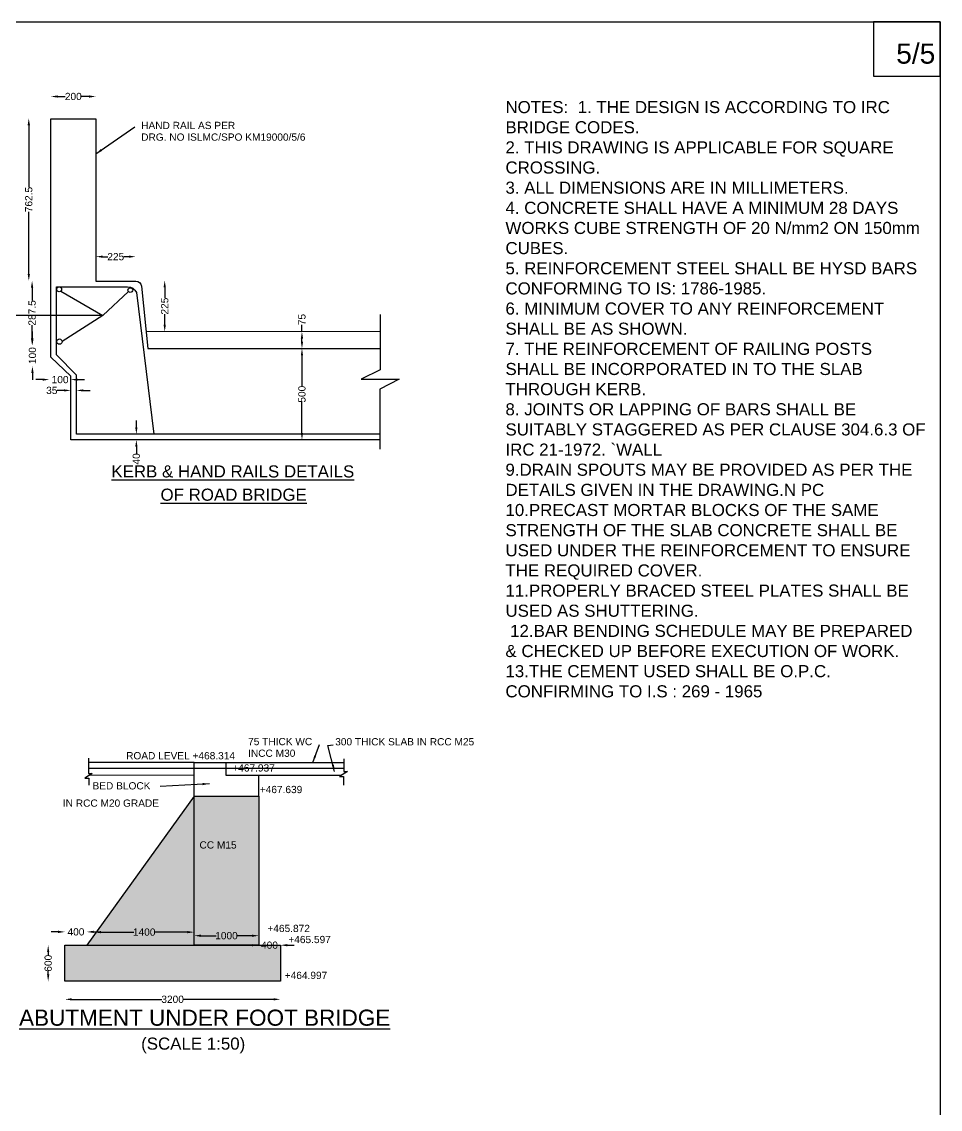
# Model space of a CAD drawing. Header units: millimetres. Extents: x 1695847 to 1734077, y 45592544 to 45618440.
# Drawn here: x 1722673 to 1734077, y 45604942 to 45618440 of the extents above; entities that cross this region are included whole.
import ezdxf

# ---------------------------------------------------------------- set-up
doc = ezdxf.new("R2010")
doc.units = ezdxf.units.MM
doc.header["$MEASUREMENT"] = 0
for name, color, linetype in [('DIMENSIONS', 7, 'Continuous'), ('DRAWING', 2, 'Continuous'), ('TEXT', 7, 'Continuous')]:
    doc.layers.add(name, color=color, linetype=linetype)
doc.styles.get("Standard").update_dxf_attribs({"font": 'arial.ttf', "height": 90})
doc.dimstyles.get("Standard").update_dxf_attribs({"dimtxt": 100, "dimasz": 85, "dimexe": 0.18, "dimexo": 0.0625, "dimgap": 0.09, "dimtad": 0, "dimdec": 0, "dimzin": 0, "dimdsep": 46, "dimtxsty": 'Standard', "dimcen": 0.09, "dimse1": 1, "dimse2": 1, "dimadec": 0, "dimazin": 0, "dimtfac": 1, "dimtdec": 0, "dimtofl": 0, "dimtmove": 0, "dimatfit": 3, "dimfxl": 0, "dimtolj": 1, "dimtzin": 0, "dimarcsym": 0})

# ---------------------------------------------------------------- blocks, each defined once
blk = doc.blocks.new('*D59')
at = {"layer": 'Defpoints', "color": 0, "transparency": 16777216}
for p in [(1723001, 45606978), (1723209, 45606978), (1723209, 45606530)]:
    blk.add_point(p, dxfattribs=at)
at = {"layer": 'DIMENSIONS', "color": 0, "lineweight": -2, "transparency": 16777216}
for p, q in [((1723001, 45606893), (1723001, 45606854)), ((1723001, 45606615), (1723001, 45606654))]:
    blk.add_line(p, q, dxfattribs=at)
at = {"layer": 'DIMENSIONS', "color": 0, "transparency": 16777216}
for points in [[(1722987, 45606893), (1723015, 45606893), (1723001, 45606978)], [(1722987, 45606615), (1723015, 45606615), (1723001, 45606530)]]:
    blk.add_solid(points, dxfattribs=at)
at = {"layer": 'DIMENSIONS', "color": 0, "transparency": 16777216, "insert": (1723001, 45606754), "char_height": 90, "attachment_point": 5, "rotation": 90}
blk.add_mtext('\\A1;600', dxfattribs=at)
blk = doc.blocks.new('*D60')
at = {"layer": 'Defpoints', "color": 0, "transparency": 16777216}
for p in [(1723209, 45606530), (1725884, 45606530), (1725884, 45606306)]:
    blk.add_point(p, dxfattribs=at)
at = {"layer": 'DIMENSIONS', "color": 0, "lineweight": -2, "transparency": 16777216}
for p, q in [((1723294, 45606306), (1724412, 45606306)), ((1725799, 45606306), (1724681, 45606306))]:
    blk.add_line(p, q, dxfattribs=at)
at = {"layer": 'DIMENSIONS', "color": 0, "transparency": 16777216}
for points in [[(1723294, 45606320), (1723294, 45606292), (1723209, 45606306)], [(1725799, 45606320), (1725799, 45606292), (1725884, 45606306)]]:
    blk.add_solid(points, dxfattribs=at)
at = {"layer": 'DIMENSIONS', "color": 0, "transparency": 16777216, "insert": (1724546, 45606306), "char_height": 90, "attachment_point": 5}
blk.add_mtext('\\A1;3200', dxfattribs=at)
blk = doc.blocks.new('*D61')
at = {"layer": 'Defpoints', "color": 0, "transparency": 16777216}
for p in [(1725615, 45606978), (1725615, 45606978), (1725884, 45606978)]:
    blk.add_point(p, dxfattribs=at)
at = {"layer": 'DIMENSIONS', "color": 0, "lineweight": -2, "transparency": 16777216}
for p, q in [((1725530, 45606978), (1725445, 45606978)), ((1725969, 45606978), (1726054, 45606978))]:
    blk.add_line(p, q, dxfattribs=at)
at = {"layer": 'DIMENSIONS', "color": 0, "transparency": 16777216}
for points in [[(1725530, 45606992), (1725530, 45606964), (1725615, 45606978)], [(1725969, 45606992), (1725969, 45606964), (1725884, 45606978)]]:
    blk.add_solid(points, dxfattribs=at)
at = {"layer": 'DIMENSIONS', "color": 0, "transparency": 16777216, "insert": (1725749, 45606978), "char_height": 90, "attachment_point": 5}
blk.add_mtext('\\A1;400', dxfattribs=at)
blk = doc.blocks.new('*D62')
at = {"layer": 'Defpoints', "color": 0, "transparency": 16777216}
for p in [(1724815, 45607096), (1724815, 45607096), (1725615, 45607096)]:
    blk.add_point(p, dxfattribs=at)
at = {"layer": 'DIMENSIONS', "color": 0, "lineweight": -2, "transparency": 16777216}
for p, q in [((1724900, 45607096), (1725085, 45607096)), ((1725530, 45607096), (1725345, 45607096))]:
    blk.add_line(p, q, dxfattribs=at)
at = {"layer": 'DIMENSIONS', "color": 0, "transparency": 16777216}
for points in [[(1724900, 45607110), (1724900, 45607081), (1724815, 45607096)], [(1725530, 45607110), (1725530, 45607081), (1725615, 45607096)]]:
    blk.add_solid(points, dxfattribs=at)
at = {"layer": 'DIMENSIONS', "color": 0, "transparency": 16777216, "insert": (1725215, 45607096), "char_height": 90, "attachment_point": 5}
blk.add_mtext('\\A1;1000', dxfattribs=at)
blk = doc.blocks.new('*D63')
at = {"layer": 'Defpoints', "color": 0, "transparency": 16777216}
for p in [(1723570, 45607140), (1723570, 45607100), (1724815, 45607096)]:
    blk.add_point(p, dxfattribs=at)
at = {"layer": 'DIMENSIONS', "color": 0, "lineweight": -2, "transparency": 16777216}
for p, q in [((1723655, 45607140), (1724063, 45607140)), ((1724730, 45607140), (1724323, 45607140))]:
    blk.add_line(p, q, dxfattribs=at)
at = {"layer": 'DIMENSIONS', "color": 0, "transparency": 16777216}
for points in [[(1723655, 45607154), (1723655, 45607126), (1723570, 45607140)], [(1724730, 45607154), (1724730, 45607126), (1724815, 45607140)]]:
    blk.add_solid(points, dxfattribs=at)
at = {"layer": 'DIMENSIONS', "color": 0, "transparency": 16777216, "insert": (1724193, 45607140), "char_height": 90, "attachment_point": 5}
blk.add_mtext('\\A1;1400', dxfattribs=at)
blk = doc.blocks.new('*D64')
at = {"layer": 'Defpoints', "color": 0, "transparency": 16777216}
for p in [(1723209, 45607143), (1723209, 45606978), (1723482, 45606978)]:
    blk.add_point(p, dxfattribs=at)
at = {"layer": 'DIMENSIONS', "color": 0, "lineweight": -2, "transparency": 16777216}
for p, q in [((1723124, 45607143), (1723039, 45607143)), ((1723567, 45607143), (1723652, 45607143))]:
    blk.add_line(p, q, dxfattribs=at)
at = {"layer": 'DIMENSIONS', "color": 0, "transparency": 16777216}
for points in [[(1723124, 45607158), (1723124, 45607129), (1723209, 45607143)], [(1723567, 45607158), (1723567, 45607129), (1723482, 45607143)]]:
    blk.add_solid(points, dxfattribs=at)
at = {"layer": 'DIMENSIONS', "color": 0, "transparency": 16777216, "insert": (1723346, 45607143), "char_height": 90, "attachment_point": 5}
blk.add_mtext('\\A1;400', dxfattribs=at)
blk = doc.blocks.new('*D113')
at = {"layer": 'Defpoints', "color": 0, "transparency": 16777216}
for p in [(1723281, 45613864), (1723281, 45613730), (1723354, 45613730)]:
    blk.add_point(p, dxfattribs=at)
at = {"layer": 'DIMENSIONS', "color": 0, "lineweight": -2, "transparency": 16777216}
for p, q in [((1723196, 45613864), (1723111, 45613864)), ((1723439, 45613864), (1723524, 45613864))]:
    blk.add_line(p, q, dxfattribs=at)
at = {"layer": 'DIMENSIONS', "color": 0, "transparency": 16777216}
for points in [[(1723196, 45613878), (1723196, 45613850), (1723281, 45613864)], [(1723439, 45613878), (1723439, 45613850), (1723354, 45613864)]]:
    blk.add_solid(points, dxfattribs=at)
at = {"layer": 'DIMENSIONS', "color": 0, "transparency": 16777216, "insert": (1723046, 45613864), "char_height": 90, "attachment_point": 5}
blk.add_mtext('\\A1;35', dxfattribs=at)
blk = doc.blocks.new('*D114')
at = {"layer": 'Defpoints', "color": 0, "transparency": 16777216}
for p in [(1723016, 45613998), (1723016, 45613978), (1723281, 45613967)]:
    blk.add_point(p, dxfattribs=at)
at = {"layer": 'DIMENSIONS', "color": 0, "lineweight": -2, "transparency": 16777216}
for p, q in [((1722931, 45613998), (1722846, 45613998)), ((1723366, 45613998), (1723451, 45613998))]:
    blk.add_line(p, q, dxfattribs=at)
at = {"layer": 'DIMENSIONS', "color": 0, "transparency": 16777216}
for points in [[(1722931, 45614012), (1722931, 45613984), (1723016, 45613998)], [(1723366, 45614012), (1723366, 45613984), (1723281, 45613998)]]:
    blk.add_solid(points, dxfattribs=at)
at = {"layer": 'DIMENSIONS', "color": 0, "transparency": 16777216, "insert": (1723149, 45613998), "char_height": 90, "attachment_point": 5}
blk.add_mtext('\\A1;100', dxfattribs=at)
blk = doc.blocks.new('*D115')
at = {"layer": 'Defpoints', "color": 0, "transparency": 16777216}
for p in [(1722810, 45614427), (1722806, 45614165), (1722812, 45614165)]:
    blk.add_point(p, dxfattribs=at)
at = {"layer": 'DIMENSIONS', "color": 0, "lineweight": -2, "transparency": 16777216}
for p, q in [((1722806, 45614512), (1722806, 45614597)), ((1722806, 45614080), (1722806, 45613995))]:
    blk.add_line(p, q, dxfattribs=at)
at = {"layer": 'DIMENSIONS', "color": 0, "transparency": 16777216}
for points in [[(1722791, 45614512), (1722820, 45614512), (1722806, 45614427)], [(1722791, 45614080), (1722820, 45614080), (1722806, 45614165)]]:
    blk.add_solid(points, dxfattribs=at)
at = {"layer": 'DIMENSIONS', "color": 0, "transparency": 16777216, "insert": (1722806, 45614296), "char_height": 90, "attachment_point": 5, "rotation": 90}
blk.add_mtext('\\A1;100', dxfattribs=at)
blk = doc.blocks.new('*D116')
at = {"layer": 'Defpoints', "color": 0, "transparency": 16777216}
for p in [(1722801, 45615225), (1722806, 45615225), (1722810, 45614427)]:
    blk.add_point(p, dxfattribs=at)
at = {"layer": 'DIMENSIONS', "color": 0, "lineweight": -2, "transparency": 16777216}
for p, q in [((1722801, 45615140), (1722801, 45614979)), ((1722801, 45614512), (1722801, 45614673))]:
    blk.add_line(p, q, dxfattribs=at)
at = {"layer": 'DIMENSIONS', "color": 0, "transparency": 16777216}
for points in [[(1722787, 45615140), (1722815, 45615140), (1722801, 45615225)], [(1722787, 45614512), (1722815, 45614512), (1722801, 45614427)]]:
    blk.add_solid(points, dxfattribs=at)
at = {"layer": 'DIMENSIONS', "color": 0, "transparency": 16777216, "insert": (1722801, 45614826), "char_height": 90, "attachment_point": 5, "rotation": 90}
blk.add_mtext('\\A1;287.5', dxfattribs=at)
blk = doc.blocks.new('*D117')
at = {"layer": 'Defpoints', "color": 0, "transparency": 16777216}
for p in [(1722760, 45617240), (1722793, 45617240), (1722801, 45615225)]:
    blk.add_point(p, dxfattribs=at)
at = {"layer": 'DIMENSIONS', "color": 0, "lineweight": -2, "transparency": 16777216}
for p, q in [((1722760, 45617155), (1722760, 45616385)), ((1722760, 45615310), (1722760, 45616081))]:
    blk.add_line(p, q, dxfattribs=at)
at = {"layer": 'DIMENSIONS', "color": 0, "transparency": 16777216}
for points in [[(1722746, 45617155), (1722775, 45617155), (1722760, 45617240)], [(1722746, 45615310), (1722775, 45615310), (1722760, 45615225)]]:
    blk.add_solid(points, dxfattribs=at)
at = {"layer": 'DIMENSIONS', "color": 0, "transparency": 16777216, "insert": (1722760, 45616233), "char_height": 90, "attachment_point": 5, "rotation": 90}
blk.add_mtext('\\A1;762.5', dxfattribs=at)
blk = doc.blocks.new('*D118')
at = {"layer": 'Defpoints', "color": 0, "transparency": 16777216}
for p in [(1723593, 45617512), (1723034, 45617233), (1723593, 45617233)]:
    blk.add_point(p, dxfattribs=at)
at = {"layer": 'DIMENSIONS', "color": 0, "lineweight": -2, "transparency": 16777216}
for p, q in [((1723119, 45617512), (1723213, 45617512)), ((1723508, 45617512), (1723413, 45617512))]:
    blk.add_line(p, q, dxfattribs=at)
at = {"layer": 'DIMENSIONS', "color": 0, "transparency": 16777216}
for points in [[(1723119, 45617526), (1723119, 45617498), (1723034, 45617512)], [(1723508, 45617526), (1723508, 45617498), (1723593, 45617512)]]:
    blk.add_solid(points, dxfattribs=at)
at = {"layer": 'DIMENSIONS', "color": 0, "transparency": 16777216, "insert": (1723313, 45617512), "char_height": 90, "attachment_point": 5}
blk.add_mtext('\\A1;200', dxfattribs=at)
blk = doc.blocks.new('*D119')
at = {"layer": 'Defpoints', "color": 0, "transparency": 16777216}
for p in [(1724088, 45615524), (1723593, 45615221), (1724088, 45615221)]:
    blk.add_point(p, dxfattribs=at)
at = {"layer": 'DIMENSIONS', "color": 0, "lineweight": -2, "transparency": 16777216}
for p, q in [((1723678, 45615524), (1723740, 45615524)), ((1724003, 45615524), (1723941, 45615524))]:
    blk.add_line(p, q, dxfattribs=at)
at = {"layer": 'DIMENSIONS', "color": 0, "transparency": 16777216}
for points in [[(1723678, 45615538), (1723678, 45615510), (1723593, 45615524)], [(1724003, 45615538), (1724003, 45615510), (1724088, 45615524)]]:
    blk.add_solid(points, dxfattribs=at)
at = {"layer": 'DIMENSIONS', "color": 0, "transparency": 16777216, "insert": (1723840, 45615524), "char_height": 90, "attachment_point": 5}
blk.add_mtext('\\A1;225', dxfattribs=at)
blk = doc.blocks.new('*D120')
at = {"layer": 'Defpoints', "color": 0, "transparency": 16777216}
for p in [(1724430, 45615229), (1724430, 45614594), (1724448, 45614594)]:
    blk.add_point(p, dxfattribs=at)
at = {"layer": 'DIMENSIONS', "color": 0, "lineweight": -2, "transparency": 16777216}
for p, q in [((1724448, 45615144), (1724448, 45615012)), ((1724448, 45614679), (1724448, 45614811))]:
    blk.add_line(p, q, dxfattribs=at)
at = {"layer": 'DIMENSIONS', "color": 0, "transparency": 16777216}
for points in [[(1724434, 45615144), (1724462, 45615144), (1724448, 45615229)], [(1724434, 45614679), (1724462, 45614679), (1724448, 45614594)]]:
    blk.add_solid(points, dxfattribs=at)
at = {"layer": 'DIMENSIONS', "color": 0, "transparency": 16777216, "insert": (1724448, 45614911), "char_height": 90, "attachment_point": 5, "rotation": 90}
blk.add_mtext('\\A1;225', dxfattribs=at)
blk = doc.blocks.new('*D121')
at = {"layer": 'Defpoints', "color": 0, "transparency": 16777216}
for p in [(1726152, 45614593), (1726159, 45614593), (1726159, 45614384)]:
    blk.add_point(p, dxfattribs=at)
at = {"layer": 'DIMENSIONS', "color": 0, "lineweight": -2, "transparency": 16777216}
for p, q in [((1726152, 45614593), (1726152, 45614678)), ((1726152, 45614469), (1726152, 45614508))]:
    blk.add_line(p, q, dxfattribs=at)
at = {"layer": 'DIMENSIONS', "color": 0, "transparency": 16777216}
for points in [[(1726138, 45614508), (1726166, 45614508), (1726152, 45614593)], [(1726138, 45614469), (1726166, 45614469), (1726152, 45614384)]]:
    blk.add_solid(points, dxfattribs=at)
at = {"layer": 'DIMENSIONS', "color": 0, "transparency": 16777216, "insert": (1726152, 45614743), "char_height": 90, "attachment_point": 5, "rotation": 90}
blk.add_mtext('\\A1;75', dxfattribs=at)
blk = doc.blocks.new('*D122')
at = {"layer": 'Defpoints', "color": 0, "transparency": 16777216}
for p in [(1726152, 45614384), (1726152, 45613250), (1726152, 45613250)]:
    blk.add_point(p, dxfattribs=at)
at = {"layer": 'DIMENSIONS', "color": 0, "lineweight": -2, "transparency": 16777216}
for p, q in [((1726152, 45614299), (1726152, 45613917)), ((1726152, 45613335), (1726152, 45613718))]:
    blk.add_line(p, q, dxfattribs=at)
at = {"layer": 'DIMENSIONS', "color": 0, "transparency": 16777216}
for points in [[(1726138, 45614299), (1726166, 45614299), (1726152, 45614384)], [(1726138, 45613335), (1726166, 45613335), (1726152, 45613250)]]:
    blk.add_solid(points, dxfattribs=at)
at = {"layer": 'DIMENSIONS', "color": 0, "transparency": 16777216, "insert": (1726152, 45613817), "char_height": 90, "attachment_point": 5, "rotation": 90}
blk.add_mtext('\\A1;500', dxfattribs=at)
blk = doc.blocks.new('*D123')
at = {"layer": 'Defpoints', "color": 0, "transparency": 16777216}
for p in [(1724096, 45613320), (1724096, 45613250), (1724096, 45613250)]:
    blk.add_point(p, dxfattribs=at)
at = {"layer": 'DIMENSIONS', "color": 0, "lineweight": -2, "transparency": 16777216}
for p, q in [((1724096, 45613405), (1724096, 45613490)), ((1724096, 45613165), (1724096, 45613080))]:
    blk.add_line(p, q, dxfattribs=at)
at = {"layer": 'DIMENSIONS', "color": 0, "transparency": 16777216}
for points in [[(1724082, 45613405), (1724110, 45613405), (1724096, 45613320)], [(1724082, 45613165), (1724110, 45613165), (1724096, 45613250)]]:
    blk.add_solid(points, dxfattribs=at)
at = {"layer": 'DIMENSIONS', "color": 0, "transparency": 16777216, "insert": (1724096, 45613014), "char_height": 90, "attachment_point": 5, "rotation": 90}
blk.add_mtext('\\A1;40', dxfattribs=at)

msp = doc.modelspace()

# ---------------------------------------------------------------- hatches: boundary and pattern name
at = {"layer": 'DIMENSIONS'}
h = msp.add_hatch(dxfattribs=at)
h.set_pattern_fill('AR-CONC', color=256, scale=50, style=0)
h.set_pattern_definition([(50, (0, 0), (358.6300913, -31.3760675), [37.5, -412.5]), (355, (0, 0), (-69.3756668, 376.0960669), [30, -330]), (100.4514, (29.9, -2.6), (289.2546909, 344.719771), [31.870095, -350.571056]), (46.1842, (0, 100), (533.6205243, -82.759507), [56.25, -618.75]), (96.6356, (44.47, 93.1), (467.331353, 487.0589355), [47.805144, -525.8565]), (351.1842, (0, 100), (467.3309726, 487.0593005), [45, -495]), (21, (50, 75), (298.453526, -201.3094453), [37.5, -412.5]), (326, (50, 75), (121.657666, 362.5750225), [30, -330]), (71.4514, (74.87, 58.22), (420.1113143, 161.2652484), [31.870095, -350.571056]), (37.5, (0, 0), (6.07992766, 166.4469269), [0, -326, 0, -335, 0, -331.25]), (7.5, (0, 0), (131.5347687, 197.20585594), [0, -191, 0, -318.5, 0, -126.25]), (327.5, (-111.5, 0), (266.9112181, -11.27743587), [0, -125, 0, -390, 0, -517.5]), (317.5, (-161.5, 0), (291.5930847, 50.0524912), [0, -162.5, 0, -259, 0, -367.5])])
h.paths.add_polyline_path([(1708574.5, 45607949.9), (1705823.3, 45607949.9), (1705823.3, 45607503.7), (1708574.5, 45607503.7)])
h.paths.add_polyline_path([(1724815.4, 45608825.8), (1723482, 45606978.2), (1724815.4, 45606978.2)])
h.paths.add_polyline_path([(1725614.6, 45608825.8), (1724815.4, 45608825.8), (1724815.4, 45606978.2), (1725614.6, 45606978.2)])
h.paths.add_polyline_path([(1725883.9, 45606978.2), (1723209, 45606978.2), (1723209, 45606529.6), (1725883.9, 45606529.6)])
h.paths.add_polyline_path([(1724040.2, 45607208.3), (1724345.2, 45607208.3), (1724345.2, 45607071.4), (1724040.2, 45607071.4)], flags=24)
h.paths.add_polyline_path([(1725062.5, 45607164), (1725367.5, 45607164), (1725367.5, 45607027.1), (1725062.5, 45607027.1)], flags=24)
h.paths.add_polyline_path([(1724856.6, 45608152.6), (1725364.2, 45608152.6), (1725364.2, 45608292.2), (1724856.6, 45608292.2)], flags=24)
h.paths.add_polyline_path([(1725625.7, 45607046.7), (1725872.9, 45607046.7), (1725872.9, 45606909.8), (1725625.7, 45606909.8)], flags=9)

# ---------------------------------------------------------------- linework, layer by layer
for points in [[(1734077.4, 45592544.1), (1695846.7, 45592544.1), (1695846.7, 45618439.9), (1734077.4, 45618439.9)], [(1734077.4, 45618439.9), (1733247.9, 45618439.9), (1733247.9, 45617765.5), (1734077.4, 45617765.5)]]:
    msp.add_lwpolyline(points, close=True, dxfattribs=at)
at = {"layer": 'DRAWING'}
for points in [[(1727120, 45613250.4), (1723281, 45613250.4), (1723281, 45614041.8), (1723033.5, 45614276.7), (1723033.5, 45617233.3), (1723593, 45617233.3), (1723593, 45615220.8), (1724088, 45615220.8, -0.3766124), (1724158.4, 45615159), (1724237.2, 45614384.4), (1727122.3, 45614384.4)], [(1727120, 45613319.7), (1723353.7, 45613319.7), (1723353.7, 45614054.3), (1723103, 45614307.5), (1723103, 45615151.1), (1723987.3, 45615151.1, -0.2999346), (1724096.5, 45615079.1), (1724312, 45613319.7)]]:
    msp.add_lwpolyline(points, format="xyb", dxfattribs=at)
for points in [[(1723157.6, 45615097.3), (1723678, 45614795.2)], [(1723997.2, 45615092.3), (1723678, 45614795.2), (1723173.3, 45614469.3)], [(1723678, 45614795.2), (1722595.8, 45614795.2)], [(1727122.3, 45614806.6), (1727122.3, 45614121.4), (1726886.3, 45614005.2), (1727360.9, 45614005.2), (1727120, 45613881.1), (1727120, 45613133.8)], [(1727122.3, 45614592.9), (1724215.9, 45614593.9)], [(1723503, 45609297.5), (1723503, 45609107.6), (1723547.8, 45609107.6), (1723455.6, 45609050.5), (1723505.6, 45609050.5), (1723505.6, 45608964.1)], [(1726670.3, 45609291.7), (1726670.3, 45609133), (1726717.1, 45609133), (1726618.4, 45609070.7), (1726669.8, 45609070.7), (1726669.8, 45608965.5)], [(1723503, 45609177.2), (1726670.3, 45609177.2)], [(1724815.4, 45608825.8), (1724815.4, 45609246.4), (1723506.7, 45609246.4)], [(1724815.4, 45609246.4), (1726669.3, 45609246.4)], [(1726642.9, 45609086.2), (1725209.7, 45609086.2), (1725209.7, 45609246.4)], [(1724815.4, 45609086.2), (1723514.9, 45609087.2)], [(1725614.6, 45608825.8), (1725614.6, 45609086.2)], [(1724815.4, 45608825.8), (1723482, 45606978.2)]]:
    msp.add_lwpolyline(points, dxfattribs=at)
for points in [[(1725614.6, 45606978.2), (1724815.4, 45606978.2), (1724815.4, 45608825.8), (1725614.6, 45608825.8)], [(1723209, 45606978.2), (1725883.9, 45606978.2), (1725883.9, 45606529.6), (1723209, 45606529.6)]]:
    msp.add_lwpolyline(points, close=True, dxfattribs=at)
for centre, radius in [((1723137.3, 45615118.9), 29.7), ((1724021, 45615109.4), 29.3), ((1723140.2, 45614469.3), 33.1)]:
    msp.add_circle(centre, radius, dxfattribs=at)

# ---------------------------------------------------------------- texts
at = {"layer": 'DIMENSIONS'}
msp.add_text('5/5', height=250, dxfattribs=at).set_placement((1733530.6, 45617919.6))
at = {"layer": 'DIMENSIONS', "insert": (1728678.7, 45617455.7), "char_height": 150, "width": 5230.399, "attachment_point": 1}
msp.add_mtext('NOTES:  1. THE DESIGN IS ACCORDING TO IRC BRIDGE CODES. \\P2. THIS DRAWING IS APPLICABLE FOR SQUARE CROSSING.\\P3. ALL DIMENSIONS ARE IN MILLIMETERS. \\P4. CONCRETE SHALL HAVE A MINIMUM 28 DAYS WORKS CUBE STRENGTH OF 20 N/mm2 ON 150mm CUBES.\\P5. REINFORCEMENT STEEL SHALL BE HYSD BARS CONFORMING TO IS: 1786-1985. \\P6. MINIMUM COVER TO ANY REINFORCEMENT SHALL BE AS SHOWN. \\P7. THE REINFORCEMENT OF RAILING POSTS SHALL BE INCORPORATED IN TO THE SLAB THROUGH KERB.\\P8. JOINTS OR LAPPING OF BARS SHALL BE SUITABLY STAGGERED AS PER CLAUSE 304.6.3 OF IRC 21-1972. `WALL\\P9.DRAIN SPOUTS MAY BE PROVIDED AS PER THE DETAILS GIVEN IN THE DRAWING.N PC\\P10.PRECAST MORTAR BLOCKS OF THE SAME STRENGTH OF THE SLAB CONCRETE SHALL BE USED UNDER THE REINFORCEMENT TO ENSURE THE REQUIRED COVER. \\P11.PROPERLY BRACED STEEL PLATES SHALL BE USED AS SHUTTERING.\\P 12.BAR BENDING SCHEDULE MAY BE PREPARED & CHECKED UP BEFORE EXECUTION OF WORK. \\P13.THE CEMENT USED SHALL BE O.P.C. CONFIRMING TO I.S : 269 - 1965', dxfattribs=at)
at = {"layer": 'TEXT'}
for s, height, p in [('HAND RAIL AS PER ', 90, (1724155.7, 45617107.9)), ('DRG. NO ISLMC/SPO KM19000/5/6', 90, (1724155.7, 45616963.4)), ('%%UKERB & HAND RAILS DETAILS', 150, (1723785.9, 45612783.6)), ('%%UOF ROAD BRIDGE', 150, (1724395.9, 45612494.9)), ('75 THICK WC ', 90, (1725483.3, 45609460.6)), ('300 THICK SLAB IN RCC M25', 90, (1726564.9, 45609458.1)), ('INCC M30', 90, (1725483.3, 45609316)), ('ROAD LEVEL +468.314', 90, (1723968.7, 45609285.3)), ('+467.937', 90, (1725287.2, 45609133.5)), ('BED BLOCK', 90, (1723551.3, 45608911.4)), ('+467.639', 90, (1725628.4, 45608865.6)), ('IN RCC M20 GRADE', 90, (1723183, 45608696.8)), ('CC M15', 90, (1724879.8, 45608177.4)), ('+465.872', 90, (1725722.9, 45607141.1)), ('+465.597', 90, (1725983, 45607003.7)), ('+464.997', 90, (1725938.4, 45606558.4)), ('%%UABUTMENT UNDER FOOT BRIDGE', 200, (1722639.5, 45605978.4)), ('(SCALE 1:50)', 150, (1724155.2, 45605681.4))]:
    msp.add_text(s, height=height, dxfattribs=at).set_placement(p)

# ---------------------------------------------------------------- dimensions: what is measured, and where the dimension line sits
at = {"layer": 'DIMENSIONS'}
for base, p1, p2, text, picture, middle in [((1723593, 45617512), (1723033.5, 45617233.3), (1723593, 45617233.3), '200', '*D118', (1723313.3, 45617512)), ((1724088, 45615523.8), (1723593, 45615220.8), (1724088, 45615220.8), '225', '*D119', (1723840.5, 45615523.8)), ((1723016.3, 45613998.3), (1723281, 45613966.9), (1723016.3, 45613978.1), '100', '*D114', (1723148.7, 45613998.3)), ((1723281, 45613864), (1723353.7, 45613729.6), (1723281, 45613729.6), '35', '*D113', (1723046.2, 45613864)), ((1723209, 45607143.3), (1723482, 45606978.2), (1723209, 45606978.2), '400', '*D64', (1723345.5, 45607143.3)), ((1724815.4, 45607095.5), (1725614.6, 45607095.5), (1724815.4, 45607095.5), '1000', '*D62', (1725215, 45607095.5)), ((1725614.6, 45606978.2), (1725883.9, 45606978.2), (1725614.6, 45606978.2), '400', '*D61', (1725749.3, 45606978.2)), ((1725883.9, 45606306.1), (1723209, 45606529.6), (1725883.9, 45606529.6), '3200', '*D60', (1724546.5, 45606306.1))]:
    dim = msp.add_linear_dim(base=base, p1=p1, p2=p2, text=text, dimstyle='Standard', dxfattribs=at)
    dim.commit()
    dim.dimension.update_dxf_attribs({"geometry": picture, "text_midpoint": middle})
for base, p1, p2, text, picture, middle in [((1722760.5, 45617240.4), (1722801.2, 45615225.1), (1722792.7, 45617240.4), '762.5', '*D117', (1722760.5, 45616232.7)), ((1722801.2, 45615225.1), (1722810.1, 45614426.8), (1722805.6, 45615225.1), '287.5', '*D116', (1722801.2, 45614825.9)), ((1724447.7, 45614593.8), (1724429.9, 45615228.6), (1724429.7, 45614593.8), '225', '*D120', (1724447.7, 45614911.2)), ((1726152.1, 45614593.2), (1726158.7, 45614384.4), (1726158.8, 45614593.2), '75', '*D121', (1726152.1, 45614742.8)), ((1722805.6, 45614164.8), (1722810.1, 45614426.8), (1722812.3, 45614164.8), '100', '*D115', (1722805.6, 45614295.8)), ((1726152.1, 45613250.4), (1726152.1, 45614384.4), (1726152.1, 45613250.4), '500', '*D122', (1726152.1, 45613817.4)), ((1724096, 45613250.4), (1724096, 45613319.7), (1724096, 45613250.4), '40', '*D123', (1724096, 45613014.2)), ((1723001.1, 45606978.2), (1723209, 45606529.6), (1723209, 45606978.2), '600', '*D59', (1723001.1, 45606753.9))]:
    dim = msp.add_linear_dim(base=base, p1=p1, p2=p2, angle=90, text=text, dimstyle='Standard', dxfattribs=at)
    dim.commit()
    dim.dimension.update_dxf_attribs({"geometry": picture, "text_midpoint": middle})
dim = msp.add_linear_dim(base=(1723569.9, 45607139.8), p1=(1724815.4, 45607095.5), p2=(1723569.9, 45607100), text='1400', dimstyle='Standard', dxfattribs=at)
dim.commit()
dim.dimension.update_dxf_attribs({"geometry": '*D63', "text_midpoint": (1724192.7, 45607139.8), "dimtype": 160})

# ---------------------------------------------------------------- leaders
for points in [[(1723593, 45616799.4), (1724077.3, 45617135.9)], [(1726285.9, 45609246.4), (1726368.9, 45609468.8)], [(1726557.4, 45609133.5), (1726474.5, 45609457.5), (1726540.8, 45609464.4)], [(1725002.5, 45608982.3), (1724391.6, 45608948.4)]]:
    msp.add_leader(points, dimstyle='Standard', override={"dimgap": 0.09, "dimtad": 0}, dxfattribs=at)

doc.saveas('drawing.dxf')
